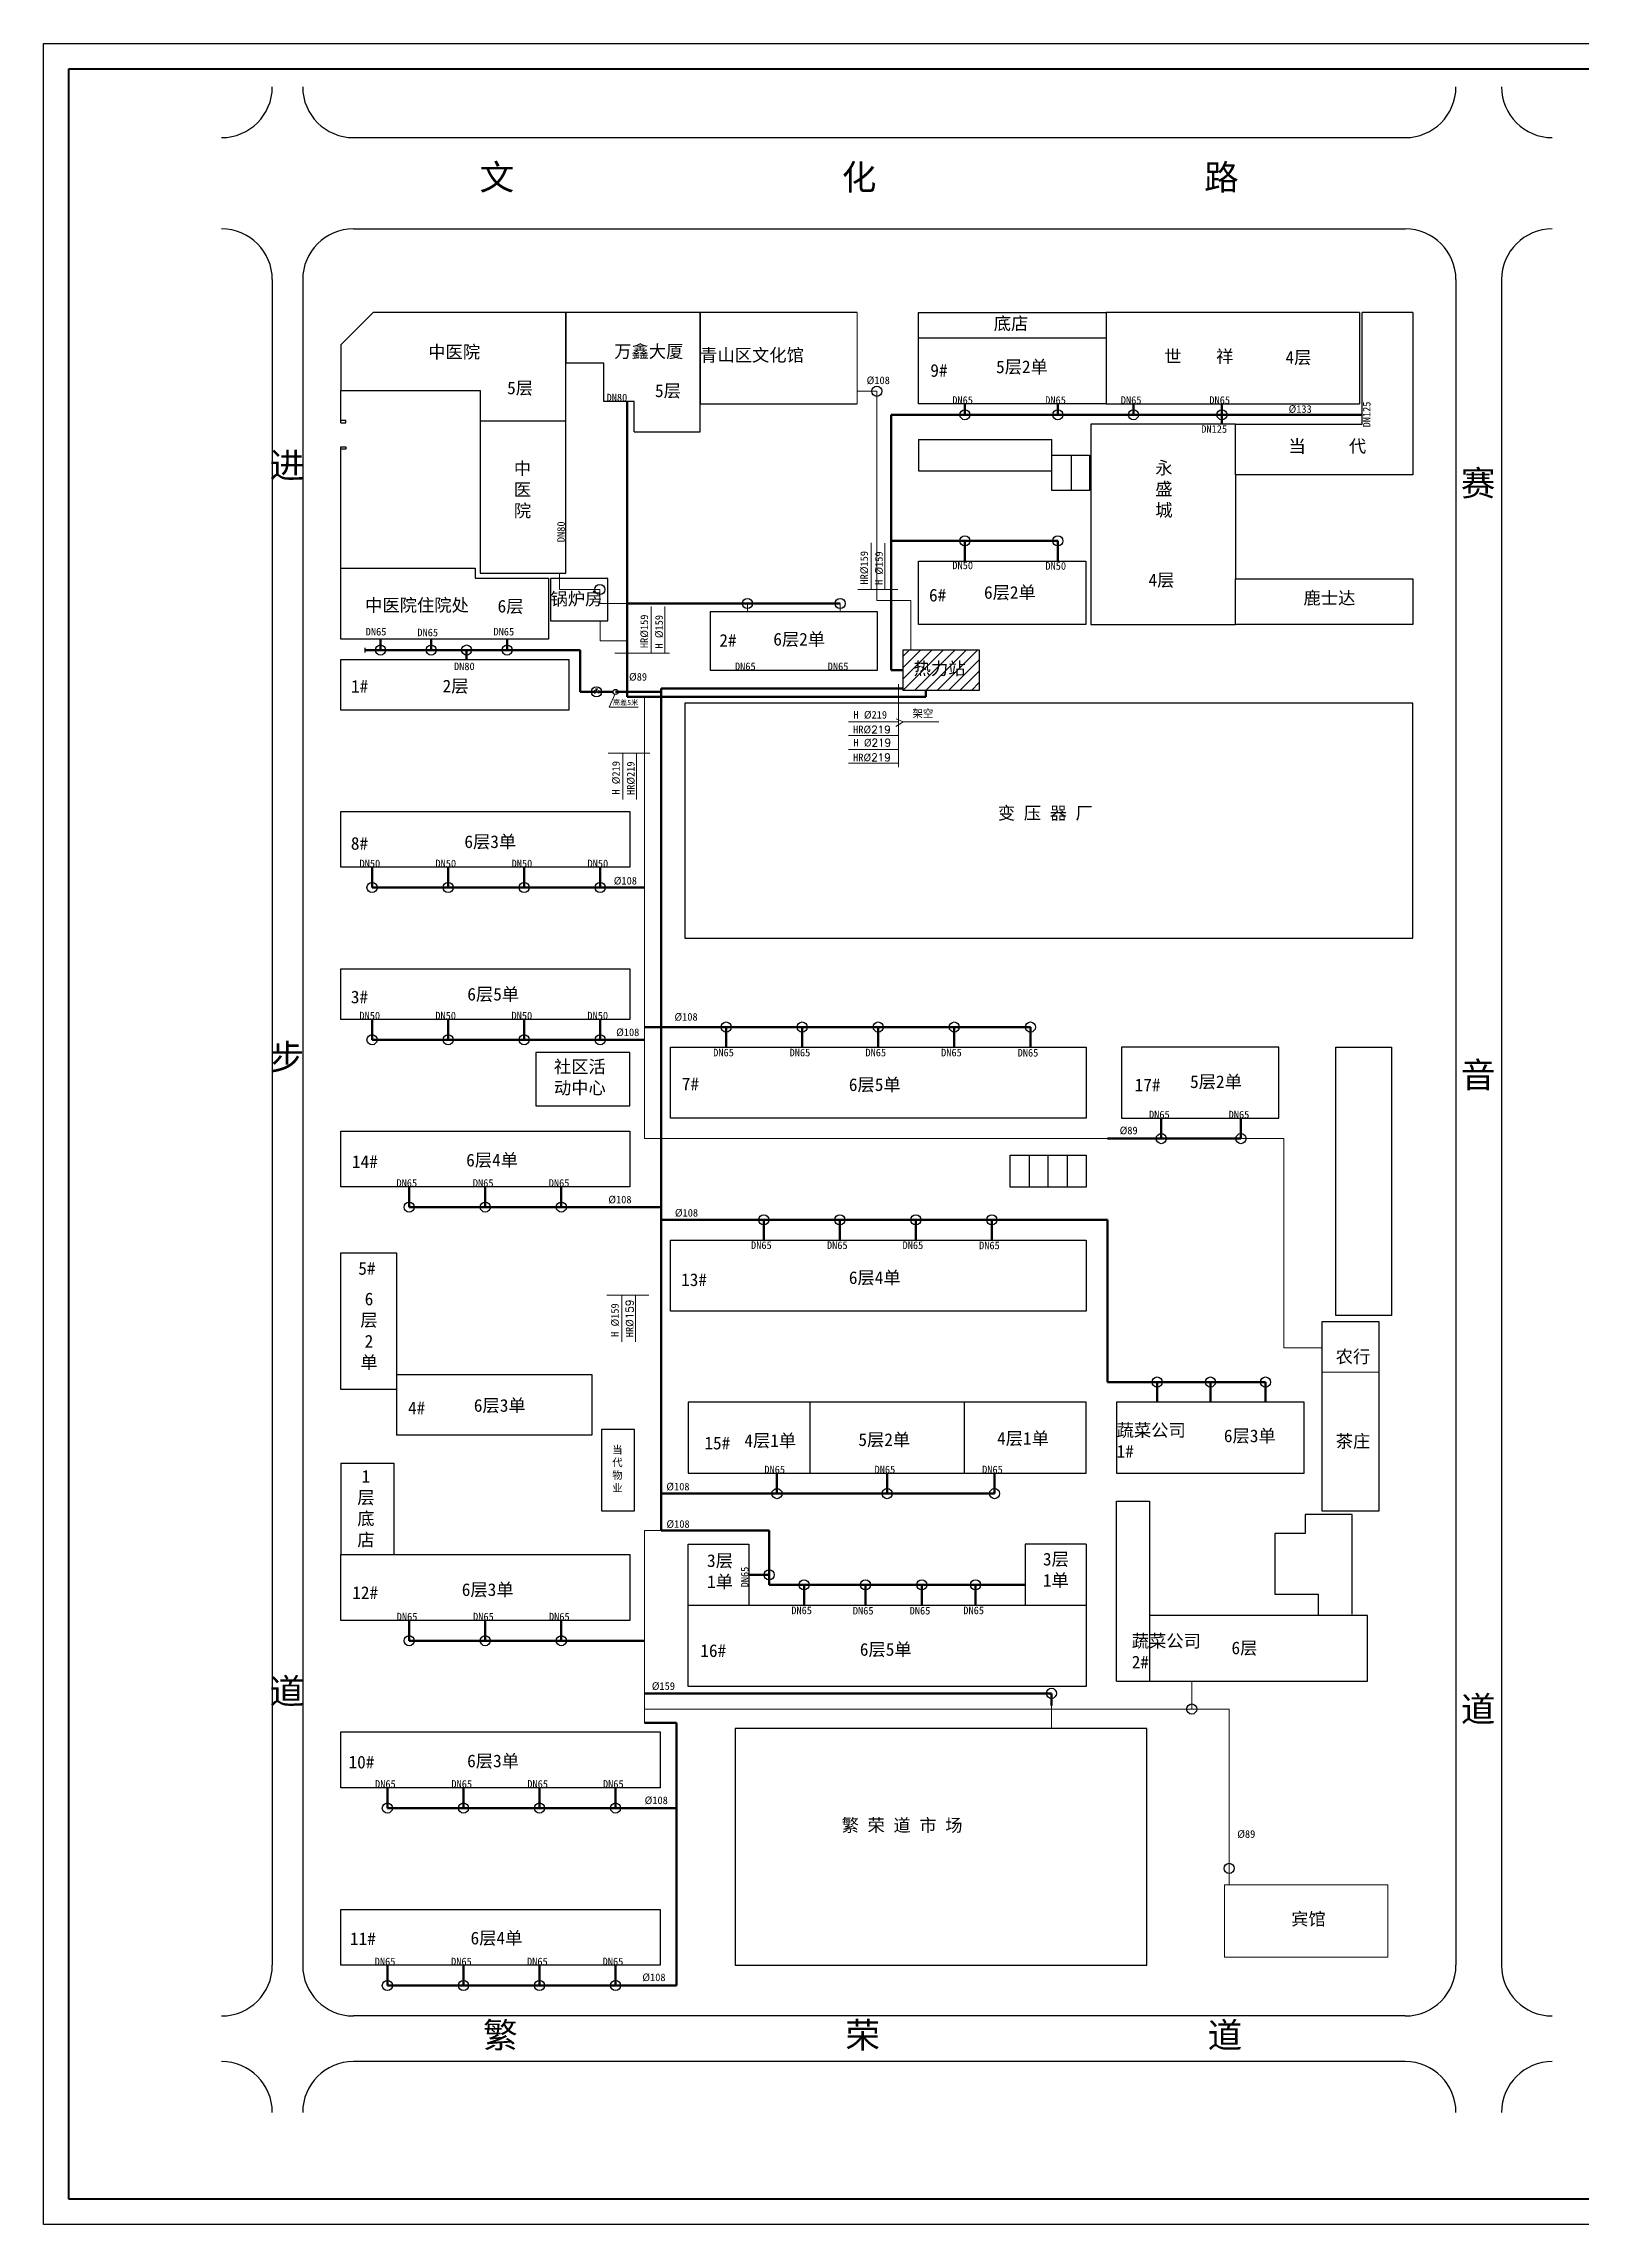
# Model space of a CAD drawing. Header units: millimetres. Extents: x 710 to 1314, y 285 to 715.
# Drawn here: x 710.2 to 1013.4, y 285.3 to 715.3 of the extents above; entities that cross this region are included whole.
import ezdxf

# ---------------------------------------------------------------- set-up
doc = ezdxf.new("R2010")
doc.units = ezdxf.units.MM
doc.linetypes.add('DASHED2', pattern=[9.525, 6.35, -3.175])
doc.layers.add('围栏', color=3, linetype='Continuous')
doc.layers.add('边线', color=1, linetype='Continuous')
doc.layers.add('标注', color=7, linetype='Continuous', lineweight=18)
doc.layers.add('管道', color=7, linetype='Continuous', lineweight=50)

msp = doc.modelspace()

# ---------------------------------------------------------------- hatches: boundary and pattern name
at = {"layer": '标注'}
h = msp.add_hatch(dxfattribs=at)
h.set_pattern_fill('ANSI31', color=256, scale=0.5, style=0)
h.paths.add_polyline_path([(894.7, 595.81), (879.7, 595.81), (879.7, 587.81), (894.7, 587.81)])
h.paths.add_polyline_path([(881.14, 594.01), (892.9, 594.01), (892.9, 589.45), (881.14, 589.45)], flags=24)

# ---------------------------------------------------------------- linework, layer by layer
at = {"lineweight": 40}
for p, q in [((715.18, 290.35), (715.18, 710.35)), ((715.18, 710.35), (1309.18, 710.35)), ((1309.18, 290.35), (715.18, 290.35))]:
    msp.add_line(p, q, dxfattribs=at)
for p, q in [((771.28, 696.81), (978.7, 696.81)), ((771.28, 678.81), (978.7, 678.81)), ((755.28, 668.81), (755.28, 336.44)), ((761.28, 668.81), (761.28, 336.44)), ((988.7, 668.81), (988.7, 336.44)), ((997.7, 668.81), (997.7, 336.44)), ((882.7, 657.31), (882.7, 662.31)), ((882.7, 662.31), (919.7, 662.31)), ((969.7, 662.31), (919.7, 662.31)), ((919.7, 662.31), (919.7, 644.31)), ((919.7, 662.31), (919.7, 657.31)), ((969.7, 662.31), (969.7, 644.31)), ((980.2, 662.31), (970.2, 662.31)), ((970.2, 640.31), (970.2, 662.31)), ((980.2, 662.31), (980.2, 630.31)), ((882.7, 644.31), (882.7, 657.31)), ((882.7, 657.31), (919.7, 657.31)), ((919.7, 644.31), (882.7, 644.31)), ((919.7, 644.31), (969.7, 644.31)), ((882.7, 637.31), (882.7, 631.11)), ((882.7, 637.31), (909.01, 637.31)), ((909.01, 627.21), (909.01, 637.31)), ((945.2, 640.31), (916.7, 640.31)), ((916.7, 640.31), (916.7, 600.81)), ((945.2, 630.31), (945.2, 640.31)), ((945.2, 640.31), (970.2, 640.31)), ((909.01, 634.21), (916.41, 634.21)), ((912.82, 634.21), (912.82, 627.21)), ((916.41, 634.21), (916.41, 627.21)), ((882.7, 631.11), (909.01, 631.11)), ((980.2, 630.31), (945.2, 630.31)), ((945.2, 630.31), (945.2, 609.81)), ((916.41, 627.21), (909.01, 627.21)), ((882.7, 613.31), (915.7, 613.31)), ((882.7, 600.81), (882.7, 613.31)), ((915.7, 613.31), (915.7, 600.81)), ((945.2, 609.81), (980.2, 609.81)), ((945.2, 600.81), (945.2, 609.81)), ((980.2, 609.81), (980.2, 600.81)), ((874.65, 603.31), (841.65, 603.31)), ((874.65, 591.81), (874.65, 603.31)), ((915.7, 600.81), (882.7, 600.81)), ((916.7, 600.81), (945.2, 600.81)), ((980.2, 600.81), (945.2, 600.81)), ((879.7, 595.81), (894.7, 595.81)), ((879.7, 587.81), (879.7, 595.81)), ((894.7, 595.81), (894.7, 587.81)), ((841.65, 591.81), (874.65, 591.81)), ((894.7, 587.81), (879.7, 587.81)), ((768.78, 563.94), (825.78, 563.94)), ((768.78, 552.94), (768.78, 563.94)), ((825.78, 563.94), (825.78, 552.94)), ((825.78, 552.94), (768.78, 552.94)), ((768.78, 532.94), (825.78, 532.94)), ((768.78, 522.94), (768.78, 532.94)), ((825.78, 532.94), (825.78, 522.94)), ((825.78, 522.94), (768.78, 522.94)), ((825.78, 516.42), (807.28, 516.42)), ((807.28, 516.42), (807.28, 505.92)), ((825.78, 505.92), (825.78, 516.42)), ((833.78, 503.44), (833.78, 517.44)), ((833.78, 517.44), (915.78, 517.44)), ((915.78, 517.44), (915.78, 503.44)), ((922.78, 517.44), (922.78, 503.44)), ((953.78, 517.44), (922.78, 517.44)), ((953.78, 503.44), (953.78, 517.44)), ((965.01, 464.58), (965.01, 517.44)), ((965.01, 517.44), (976.01, 517.44)), ((976.01, 517.44), (976.01, 464.58)), ((807.28, 505.92), (825.78, 505.92)), ((915.78, 503.44), (833.78, 503.44)), ((922.78, 503.44), (953.78, 503.44)), ((900.78, 489.87), (900.78, 496.17)), ((900.78, 496.17), (915.78, 496.17)), ((904.58, 489.87), (904.58, 496.17)), ((908.28, 489.87), (908.28, 496.17)), ((912.08, 489.87), (912.08, 496.17)), ((915.78, 496.17), (915.78, 489.87)), ((915.78, 489.87), (900.78, 489.87)), ((768.78, 476.94), (779.78, 476.94)), ((768.78, 449.94), (768.78, 476.94)), ((779.78, 476.94), (779.78, 449.94)), ((976.01, 464.58), (965.01, 464.58)), ((962.29, 425.98), (962.29, 463.36)), ((962.29, 463.36), (973.49, 463.36)), ((973.49, 463.36), (973.49, 425.98)), ((779.78, 452.94), (779.78, 440.94)), ((779.78, 452.94), (818.28, 452.94)), ((818.28, 452.94), (818.28, 440.94)), ((779.78, 449.94), (768.78, 449.94)), ((818.28, 440.94), (779.78, 440.94)), ((826.73, 442.05), (820.23, 442.05)), ((820.23, 442.05), (820.23, 426.05)), ((826.73, 426.05), (826.73, 442.05)), ((820.23, 426.05), (826.73, 426.05)), ((973.49, 425.98), (962.29, 425.98)), ((978.7, 326.44), (771.28, 326.44)), ((978.7, 317.44), (771.28, 317.44))]:
    msp.add_line(p, q)
at = {"color": 0}
for p, q in [((775.15, 662.31), (768.78, 655.94)), ((813.15, 662.31), (775.15, 662.31)), ((839.65, 662.31), (813.15, 662.31)), ((813.15, 662.31), (813.15, 652.31)), ((813.15, 640.94), (813.15, 662.31)), ((839.65, 638.81), (839.65, 662.31)), ((768.78, 655.94), (768.78, 646.94)), ((820.65, 652.31), (813.15, 652.31)), ((820.65, 644.81), (820.65, 652.31)), ((768.78, 646.94), (796.28, 646.94)), ((796.28, 646.94), (796.28, 640.94)), ((796.28, 640.94), (813.15, 640.94)), ((796.28, 640.94), (796.28, 610.94)), ((813.15, 610.94), (813.15, 640.94)), ((826.65, 644.81), (820.65, 644.81)), ((826.65, 638.81), (826.65, 644.81)), ((826.65, 638.81), (839.65, 638.81)), ((796.28, 610.94), (813.15, 610.94)), ((841.65, 603.31), (841.65, 591.81))]:
    msp.add_line(p, q, dxfattribs=at)
at = {"color": 1}
for p, q in [((768.78, 611.94), (795.28, 611.94)), ((768.78, 597.94), (768.78, 611.94)), ((795.28, 611.94), (795.28, 609.94)), ((795.28, 609.94), (809.78, 609.94)), ((809.78, 609.94), (809.78, 597.94)), ((809.78, 597.94), (768.78, 597.94)), ((768.78, 593.94), (813.78, 593.94)), ((768.78, 583.94), (768.78, 593.94)), ((773.53, 596.23), (773.53, 595.31)), ((813.78, 593.94), (813.78, 583.94)), ((819.47, 588.05), (818.99, 588.05)), ((819.23, 587.52), (819.23, 588.05)), ((813.78, 583.94), (768.78, 583.94)), ((768.78, 500.94), (825.78, 500.94)), ((768.78, 489.94), (768.78, 500.94)), ((825.78, 500.94), (825.78, 489.94)), ((825.78, 489.94), (768.78, 489.94)), ((833.78, 479.44), (915.78, 479.44)), ((833.78, 465.44), (833.78, 479.44)), ((915.78, 479.44), (915.78, 465.44)), ((915.78, 465.44), (833.78, 465.44)), ((915.78, 447.44), (837.28, 447.44)), ((837.28, 447.44), (837.28, 433.44)), ((861.28, 447.44), (861.28, 433.44)), ((891.78, 433.44), (891.78, 447.44)), ((915.78, 433.44), (915.78, 447.44)), ((958.78, 447.44), (921.78, 447.44)), ((921.78, 447.44), (921.78, 433.44)), ((958.78, 433.44), (958.78, 447.44)), ((768.78, 435.44), (768.78, 417.44)), ((768.78, 435.44), (779.28, 435.44)), ((779.28, 435.44), (779.28, 417.44)), ((837.28, 433.44), (915.78, 433.44)), ((921.78, 433.44), (958.78, 433.44)), ((921.78, 392.44), (921.78, 427.94)), ((921.78, 427.94), (928.28, 427.94)), ((928.28, 427.94), (928.28, 392.44)), ((958.96, 421.6), (952.96, 421.6)), ((952.96, 421.6), (952.96, 409.6)), ((968.23, 425.32), (958.96, 425.32)), ((958.96, 425.32), (958.96, 421.6)), ((968.23, 405.65), (968.23, 425.32)), ((768.78, 417.44), (825.78, 417.44)), ((768.78, 404.44), (768.78, 417.44)), ((825.78, 417.44), (825.78, 404.44)), ((837.28, 407.44), (837.28, 419.44)), ((837.28, 419.44), (849.28, 419.44)), ((849.28, 419.44), (849.28, 407.44)), ((915.78, 419.44), (903.78, 419.44)), ((903.78, 419.44), (903.78, 407.44)), ((915.78, 419.44), (915.78, 391.44)), ((952.96, 409.6), (958.96, 409.6)), ((958.96, 409.6), (961.52, 409.6)), ((961.52, 409.6), (961.52, 405.44)), ((825.78, 404.44), (768.78, 404.44)), ((837.28, 391.44), (837.28, 407.44)), ((837.28, 407.44), (915.78, 407.44)), ((971.28, 405.44), (928.28, 405.44)), ((971.28, 392.44), (971.28, 405.44)), ((915.78, 391.44), (837.28, 391.44)), ((921.78, 392.44), (928.28, 392.44)), ((928.28, 392.44), (971.28, 392.44)), ((768.78, 382.44), (831.78, 382.44)), ((768.78, 371.44), (768.78, 382.44)), ((831.78, 382.44), (831.78, 371.44)), ((831.78, 371.44), (768.78, 371.44)), ((768.78, 347.44), (831.78, 347.44)), ((768.78, 336.44), (768.78, 347.44)), ((831.78, 347.44), (831.78, 336.44)), ((831.78, 336.44), (768.78, 336.44))]:
    msp.add_line(p, q, dxfattribs=at)
at = {"color": 0}
msp.add_lwpolyline([(810.14, 601.54), (821.48, 601.54), (821.48, 609.87), (810.14, 609.87)], close=True, dxfattribs=at)
at = {"color": 1}
for points in [[(819.23, 587.52), (818.79, 587.78), (818.79, 587.27)], [(819.23, 587.52), (819.67, 587.78), (819.67, 587.27)]]:
    msp.add_lwpolyline(points, close=True, dxfattribs=at)
at = {"color": 6}
msp.add_circle((874.5, 646.8), 1, dxfattribs=at)
for centre in [(891.87, 642.17), (910.18, 642.17), (925.09, 642.17), (942.56, 642.17), (891.87, 617.31), (910.18, 617.31), (867.28, 604.94), (774.95, 548.94), (789.95, 548.94), (804.95, 548.94), (819.95, 548.94), (844.78, 521.44), (859.78, 521.44), (874.78, 521.44), (889.78, 521.44), (904.78, 521.44), (774.95, 518.94), (789.95, 518.94), (804.95, 518.94), (819.95, 518.94), (930.6, 499.44), (946.3, 499.44)]:
    msp.add_circle(centre, 1)
at = {"color": 0}
for centre in [(819.87, 607.72), (848.97, 604.94)]:
    msp.add_circle(centre, 1, dxfattribs=at)
at = {"color": 1}
for centre, radius in [((776.61, 595.78), 1), ((786.61, 595.78), 1), ((793.61, 595.78), 1), ((801.61, 595.78), 1), ((819.23, 587.52), 1), ((822.98, 587.52), 0.5), ((782.28, 485.94), 1), ((797.28, 485.94), 1), ((812.28, 485.94), 1), ((852.19, 483.44), 1), ((867.19, 483.44), 1), ((882.19, 483.44), 1), ((897.19, 483.44), 1), ((929.78, 451.44), 1), ((940.28, 451.44), 1), ((951.13, 451.44), 1), ((854.81, 429.44), 1), ((876.53, 429.44), 1), ((897.72, 429.44), 1), ((853.28, 413.44), 1), ((860.14, 411.44), 1), ((872.24, 411.44), 1), ((883.35, 411.44), 1), ((893.95, 411.44), 1), ((782.28, 400.44), 1), ((797.28, 400.44), 1), ((812.28, 400.44), 1), ((908.92, 390.06), 1), ((936.59, 386.96), 1), ((777.98, 367.44), 1), ((792.98, 367.44), 1), ((807.98, 367.44), 1), ((822.98, 367.44), 1), ((943.97, 355.55), 1), ((777.98, 332.44), 1), ((792.98, 332.44), 1), ((807.98, 332.44), 1), ((822.98, 332.44), 1)]:
    msp.add_circle(centre, radius, dxfattribs=at)
for centre, start, end in [((745.28, 706.81), 270, 360), ((771.28, 706.81), 180, 270), ((978.7, 706.81), 270, 0), ((1007.7, 706.81), 180, 270), ((745.28, 668.81), 0, 90), ((771.28, 668.81), 90, 180), ((978.7, 668.81), 0, 90), ((1007.7, 668.81), 90, 180), ((745.28, 336.44), 270, 0), ((771.28, 336.44), 180, 270), ((978.7, 336.44), 270, 360), ((1007.7, 336.44), 180, 270), ((745.28, 307.44), 0, 90), ((771.28, 307.44), 90, 180), ((978.7, 307.44), 0, 90), ((1007.7, 307.44), 90, 180)]:
    msp.add_arc(centre, 10, start, end)
at = {"layer": '围栏', "color": 6}
for p, q in [((870.6, 662.31), (839.65, 662.31)), ((839.65, 644.31), (870.6, 644.31))]:
    msp.add_line(p, q, dxfattribs=at)
at = {"layer": '围栏', "color": 0}
for p, q in [((839.65, 662.31), (839.65, 644.31)), ((882.7, 644.31), (882.7, 662.31))]:
    msp.add_line(p, q, dxfattribs=at)
at = {"layer": '围栏'}
for p, q in [((768.78, 640.56), (768.78, 646.94)), ((769.78, 641.06), (768.78, 641.06)), ((769.78, 640.56), (769.78, 641.06)), ((768.78, 640.56), (769.78, 640.56)), ((768.78, 611.94), (768.78, 635.87)), ((768.78, 635.87), (769.78, 635.87)), ((769.78, 635.37), (768.78, 635.37)), ((769.78, 635.87), (769.78, 635.37)), ((980.2, 585.29), (836.64, 585.29)), ((836.64, 585.29), (836.64, 538.98)), ((980.2, 538.98), (980.2, 585.29)), ((836.64, 538.98), (980.2, 538.98))]:
    msp.add_line(p, q, dxfattribs=at)
at = {"layer": '围栏', "color": 1}
for p, q in [((846.57, 383.11), (846.57, 336.44)), ((927.73, 383.11), (846.57, 383.11)), ((927.73, 336.44), (927.73, 383.11)), ((846.57, 336.44), (927.73, 336.44))]:
    msp.add_line(p, q, dxfattribs=at)
at = {"layer": '标注', "color": 6}
for p, q in [((870.6, 662.31), (870.6, 644.31)), ((874.5, 646.8), (870.6, 646.8)), ((874.5, 605.52), (874.5, 644.31)), ((881.19, 605.52), (874.5, 605.52)), ((881.19, 595.81), (881.19, 605.52))]:
    msp.add_line(p, q, dxfattribs=at)
at = {"layer": '标注'}
for p, q in [((874.5, 644.31), (874.5, 646.8)), ((873.37, 607.72), (873.37, 616.89)), ((876.08, 607.72), (876.08, 616.86)), ((811.95, 607.72), (811.95, 610.94)), ((819.87, 607.72), (811.95, 607.72)), ((819.87, 607.72), (819.87, 604.94)), ((878.63, 607.72), (870.73, 607.72)), ((819.87, 604.94), (821.48, 604.94)), ((825.28, 604.94), (821.48, 604.94)), ((848.97, 604.94), (848.97, 603.31)), ((867.28, 604.94), (867.28, 603.31)), ((819.93, 597.56), (819.93, 601.54)), ((825.28, 597.56), (819.93, 597.56)), ((825.28, 597.56), (825.28, 597.56)), ((828.65, 499.44), (828.65, 586.54)), ((878.75, 572.67), (878.75, 589.04)), ((868.92, 581.64), (878.75, 581.64)), ((879.66, 581.63), (878.25, 580.69)), ((879.66, 581.63), (878.33, 582.21)), ((879.66, 581.63), (886.7, 581.63)), ((868.92, 578.94), (878.75, 578.94)), ((829.73, 575.47), (821.49, 575.47)), ((824.42, 566.29), (824.42, 575.47)), ((827.12, 566.29), (827.12, 575.47)), ((868.92, 576.14), (878.75, 576.14)), ((868.92, 573.44), (878.75, 573.44)), ((919.99, 499.44), (828.65, 499.44)), ((946.3, 499.44), (954.79, 499.44)), ((954.79, 499.44), (954.79, 458.21)), ((829.52, 468.55), (821.28, 468.55)), ((824.22, 459.37), (824.22, 468.55)), ((826.92, 459.37), (826.92, 468.55)), ((954.79, 458.21), (962.29, 458.21)), ((962.29, 453.41), (973.49, 453.41))]:
    msp.add_line(p, q, dxfattribs=at)
at = {"layer": '标注', "color": 0}
for p, q in [((830, 595.18), (830, 604.36)), ((832.71, 595.18), (832.71, 604.33)), ((833.6, 595.18), (822.83, 595.18))]:
    msp.add_line(p, q, dxfattribs=at)
at = {"layer": '标注', "color": 1}
for p, q in [((822.86, 587.04), (821.7, 584.54)), ((821.7, 584.54), (827.43, 584.54)), ((831.98, 422.18), (828.65, 422.18)), ((828.65, 422.18), (828.65, 386.96)), ((936.59, 386.96), (936.59, 392.44)), ((908.92, 390.06), (908.92, 383.11)), ((828.65, 386.96), (828.65, 386.96)), ((828.65, 386.96), (936.59, 386.96)), ((828.65, 386.96), (828.65, 384.26)), ((936.59, 386.96), (943.97, 386.96)), ((943.97, 386.96), (943.97, 352.29))]:
    msp.add_line(p, q, dxfattribs=at)
msp.add_lwpolyline([(943.08, 352.29), (975.26, 352.29), (975.26, 338.02), (943.08, 338.02)], close=True, dxfattribs=at)
at = {"layer": '管道', "color": 0}
msp.add_line((825.28, 644.81), (825.28, 586.54), dxfattribs=at)
at = {"layer": '管道'}
for p, q in [((877.35, 591.81), (877.35, 642.17)), ((877.35, 642.17), (970.2, 642.17)), ((891.87, 644.31), (891.87, 642.17)), ((910.18, 644.31), (910.18, 642.17)), ((925.09, 642.17), (925.09, 644.31)), ((942.56, 640.31), (942.56, 644.31)), ((910.18, 617.31), (877.35, 617.31)), ((891.87, 617.31), (891.87, 613.31)), ((910.18, 617.31), (910.18, 613.31)), ((867.28, 604.94), (825.28, 604.94)), ((879.7, 591.81), (877.35, 591.81)), ((884.16, 586.54), (825.28, 586.54)), ((884.16, 587.81), (884.16, 586.54)), ((774.95, 552.94), (774.95, 548.94)), ((789.95, 552.94), (789.95, 548.94)), ((804.95, 552.94), (804.95, 548.94)), ((819.95, 552.94), (819.95, 548.94)), ((774.95, 548.94), (828.65, 548.94)), ((774.95, 522.94), (774.95, 518.94)), ((789.95, 522.94), (789.95, 518.94)), ((804.95, 522.94), (804.95, 518.94)), ((819.95, 522.94), (819.95, 518.94)), ((904.78, 521.44), (828.65, 521.44)), ((844.78, 517.44), (844.78, 521.44)), ((859.78, 517.44), (859.78, 521.44)), ((874.78, 517.44), (874.78, 521.44)), ((889.78, 517.44), (889.78, 521.44)), ((904.78, 517.44), (904.78, 521.44)), ((774.95, 518.94), (828.65, 518.94)), ((930.6, 503.44), (930.6, 499.44)), ((946.3, 503.44), (946.3, 499.44)), ((946.3, 499.44), (919.99, 499.44))]:
    msp.add_line(p, q, dxfattribs=at)
at = {"layer": '管道', "color": 1}
for p, q in [((776.61, 595.78), (776.61, 597.94)), ((786.61, 595.78), (786.61, 597.94)), ((801.61, 595.78), (801.61, 597.94)), ((793.61, 595.78), (793.61, 593.94)), ((879.7, 588.16), (831.98, 588.16)), ((831.98, 588.16), (831.98, 422.18)), ((782.28, 489.94), (782.28, 485.94)), ((782.28, 485.94), (831.98, 485.94)), ((797.28, 489.94), (797.28, 485.94)), ((812.28, 489.94), (812.28, 485.94)), ((919.99, 483.44), (831.98, 483.44)), ((852.19, 479.44), (852.19, 483.44)), ((867.19, 479.44), (867.19, 483.44)), ((882.19, 479.44), (882.19, 483.44)), ((897.19, 479.44), (897.19, 483.44)), ((919.99, 451.44), (919.99, 483.44)), ((951.13, 451.44), (919.99, 451.44)), ((929.78, 447.44), (929.78, 451.44)), ((940.28, 447.44), (940.28, 451.44)), ((951.13, 447.44), (951.13, 451.44)), ((854.81, 429.44), (854.81, 433.44)), ((876.53, 429.44), (876.53, 433.44)), ((897.72, 429.44), (897.72, 433.44)), ((897.72, 429.44), (831.98, 429.44)), ((831.98, 422.18), (853.28, 422.18)), ((853.28, 422.18), (853.28, 411.44)), ((849.28, 413.44), (853.28, 413.44)), ((853.28, 411.44), (893.95, 411.44)), ((860.14, 407.44), (860.14, 411.44)), ((872.24, 407.44), (872.24, 411.44)), ((883.35, 407.44), (883.35, 411.44)), ((893.95, 407.44), (893.95, 411.44)), ((893.95, 411.44), (903.78, 411.44)), ((782.28, 404.44), (782.28, 400.44)), ((797.28, 404.44), (797.28, 400.44)), ((812.28, 404.44), (812.28, 400.44)), ((782.28, 400.44), (828.65, 400.44)), ((828.65, 390.06), (908.92, 390.06)), ((908.92, 390.06), (908.92, 387.63)), ((828.65, 384.26), (834.98, 384.26)), ((834.98, 384.26), (834.98, 332.44)), ((777.98, 371.44), (777.98, 367.44)), ((792.98, 371.44), (792.98, 367.44)), ((807.98, 371.44), (807.98, 367.44)), ((822.98, 371.44), (822.98, 367.44)), ((777.98, 367.44), (834.98, 367.44)), ((777.98, 336.44), (777.98, 332.44)), ((792.98, 336.44), (792.98, 332.44)), ((807.98, 336.44), (807.98, 332.44)), ((822.98, 336.44), (822.98, 332.44)), ((777.98, 332.44), (834.98, 332.44))]:
    msp.add_line(p, q, dxfattribs=at)
at = {"layer": '管道', "color": 1, "ltscale": 0.5}
for p, q in [((815.97, 595.78), (773.61, 595.78)), ((815.97, 587.52), (815.97, 595.78)), ((822.48, 587.52), (819.67, 587.52)), ((831.98, 587.52), (822.98, 587.52))]:
    msp.add_line(p, q, dxfattribs=at)
at = {"layer": '管道', "color": 1, "linetype": 'DASHED2', "ltscale": 0.5}
msp.add_line((818.79, 587.52), (815.97, 587.52), dxfattribs=at)
at = {"layer": '边线'}
for p, q in [((710.18, 715.35), (1314.18, 715.35)), ((710.18, 285.35), (710.18, 715.35)), ((1314.18, 285.35), (710.18, 285.35))]:
    msp.add_line(p, q, dxfattribs=at)

# ---------------------------------------------------------------- texts
at = {"layer": '标注'}
for s, insert, char_height, width, attachment_point in [('{\\fSimSun|b0|i0|c134|p54;文                   化                   路}', (796.15, 691.51), 5, 161.5383, 1), ('{\\fSimSun|b0|i0|c134|p54;底店}', (897.55, 661.42), 2.5, 15.0166, 1), ('{\\fSimSun|b0|i0|c134|p54;世    祥}', (931.18, 654.92), 2.5, 27.4539, 1), ('4{\\fSimSun|b0|i0|c134|p54;层}', (955.09, 654.72), 2.5, 9.5941, 1), ('9#', (885.05, 652.15), 2.5, 4.9251, 1), ('5{\\fSimSun|b0|i0|c134|p54;层}2{\\fSimSun|b0|i0|c134|p54;单}', (898.01, 652.87), 2.5, 21.4463, 1), ('DN65', (889.37, 645.81), 1.5, 6.3469, 1), ('DN65', (907.7, 645.81), 1.5, 6.3469, 1), ('DN65', (922.61, 645.81), 1.5, 6.3469, 1), ('DN65', (940.07, 645.81), 1.5, 6.3469, 1), ('%%C133', (955.69, 644.05), 1.5, 9.9494, 1), ('DN125', (938.47, 640.11), 1.5, 7.2813, 1), ('{\\fSimSun|b0|i0|c134|p54;当     代}', (955.68, 637.23), 2.5, 18.0074, 1), ('{\\fSimSun|b0|i0|c134|p54;进\\P\\P\\P\\P\\P\\P\\P\\P\\P\\P\\P\\P\\P\\P步\\P\\P\\P\\P\\P\\P\\P\\P\\P\\P\\P\\P\\P\\P\\P道}', (754.74, 634.69), 5, 6.2168, 1), ('{\\fSimSun|b0|i0|c134|p54;赛\\P\\P\\P\\P\\P\\P\\P\\P\\P\\P\\P\\P\\P\\P音\\P\\P\\P\\P\\P\\P\\P\\P\\P\\P\\P\\P\\P\\P\\P道}', (989.66, 631.17), 5, 6.2168, 1), ('DN50', (889.39, 613.22), 1.5, 6.3469, 1), ('DN50', (907.74, 613.11), 1.5, 6.3469, 1), ('4{\\fSimSun|b0|i0|c134|p54;层}', (928.08, 610.83), 2.5, 9.5941, 1), ('6#', (884.79, 607.85), 2.5, 4.9251, 1), ('6{\\fSimSun|b0|i0|c134|p54;层}2{\\fSimSun|b0|i0|c134|p54;单}', (895.63, 608.38), 2.5, 21.4463, 1), ('{\\fSimSun|b0|i0|c134|p54;鹿士达}', (958.63, 607.29), 2.5, 14.0222, 1), ('6{\\fSimSun|b0|i0|c134|p54;层}2{\\fSimSun|b0|i0|c134|p54;单}', (854.08, 599.16), 2.5, 21.4463, 1), ('{\\fSimSun|b0|i0|c134|p54;热力站}', (881.76, 593.38), 2.5, 13.8938, 1), ('DN65', (864.81, 593.31), 1.5, 6.3469, 1), ('HR%%C{\\Ftxt.shx|c1;219}', (869.82, 580.86), 1.5, 11.9811, 1), ('H %%C219', (869.9, 583.76), 1.5, 11.8997, 1), ('{\\fSimSun|b0|i0|c134|p54;架空}', (881.54, 584.01), 1.5, 10.7434, 1), ('H %%C{\\Ftxt.shx|c1;219}', (869.9, 578.26), 1.5, 11.8997, 1), ('HR%%C{\\Ftxt.shx|c1;219}', (869.82, 575.35), 1.5, 11.9811, 1), ('{\\fSimSun|b0|i0|c134|p54;变 压 器 厂}', (898.36, 564.89), 2.5, 34.2698, 1), ('6{\\fSimSun|b0|i0|c134|p54;层}3{\\fSimSun|b0|i0|c134|p54;单}', (793.16, 559.24), 2.5, 21.4463, 1), ('8#', (770.77, 558.9), 2.5, 4.9251, 1), ('DN50', (772.48, 554.44), 1.5, 6.3469, 1), ('DN50', (787.45, 554.44), 1.5, 6.3469, 1), ('DN50', (802.47, 554.44), 1.5, 6.3469, 1), ('DN50', (817.44, 554.44), 1.5, 6.3469, 1), ('%%C108', (822.62, 551.04), 1.5, 9.9494, 1), ('6{\\fSimSun|b0|i0|c134|p54;层}5{\\fSimSun|b0|i0|c134|p54;单}', (793.74, 529.17), 2.5, 21.4463, 1), ('3#', (770.77, 528.62), 2.5, 4.9251, 1), ('DN50', (772.46, 524.44), 1.5, 6.3469, 1), ('DN50', (787.43, 524.44), 1.5, 6.3469, 1), ('DN50', (802.45, 524.44), 1.5, 6.3469, 1), ('DN50', (817.42, 524.44), 1.5, 6.3469, 1), ('%%C108', (823.09, 521.16), 1.5, 9.9494, 1), ('%%C108', (834.59, 524.2), 1.5, 9.9494, 1), ('DN65', (842.23, 517.16), 1.5, 6.3469, 1), ('DN65', (857.29, 517.16), 1.5, 6.3469, 1), ('DN65', (872.25, 517.16), 1.5, 6.3469, 1), ('DN65', (887.17, 517.16), 1.5, 6.3469, 1), ('DN65', (902.26, 517.12), 1.5, 6.3469, 1), ('{\\fSimSun|b0|i0|c134|p54;社区活\\P动中心}', (810.82, 514.88), 2.5, 16.2769, 1), ('5{\\fSimSun|b0|i0|c134|p54;层}2{\\fSimSun|b0|i0|c134|p54;单}', (936.27, 511.91), 2.5, 21.4463, 1), ('7#', (836.04, 511.48), 2.5, 4.9251, 1), ('6{\\fSimSun|b0|i0|c134|p54;层}5{\\fSimSun|b0|i0|c134|p54;单}', (868.98, 511.33), 2.5, 21.4463, 1), ('17#', (925.35, 511.27), 2.5, 4.9251, 1), ('DN65', (928.17, 504.94), 1.5, 6.3469, 1), ('DN65', (943.87, 504.94), 1.5, 6.3469, 1), ('%%C89', (922.38, 501.8), 1.5, 9.9336, 1), ('5#', (772.24, 475.09), 2.5, 4.9251, 1), ('6\\P{\\fSimSun|b0|i0|c134|p54;层}\\P2\\P{\\fSimSun|b0|i0|c134|p54;单}', (774.35, 461.44), 2.5, 4.9783, 5), ('{\\fSimSun|b0|i0|c134|p2;农行}\\P\\P\\P\\P{\\fSimSun|b0|i0|c134|p2;茶庄}', (964.99, 457.71), 2.5, 21.4463, 1), ('4#', (782.05, 447.58), 2.5, 4.9251, 1), ('6{\\fSimSun|b0|i0|c134|p54;层}3{\\fSimSun|b0|i0|c134|p54;单}', (795.03, 448.08), 2.5, 21.4463, 1), ('{\\fSimSun|b0|i0|c134|p54;当代物业}', (822.32, 438.82), 1.5, 3.1492, 1), ('{\\fSimSun|b0|i0|c134|p54;繁                   荣                   道}', (796.85, 325.16), 5, 161.5383, 1)]:
    msp.add_mtext(s, dxfattribs=dict(at, insert=insert, char_height=char_height, width=width, attachment_point=attachment_point))
at = {"layer": '标注', "color": 0, "attachment_point": 1}
for s, insert, char_height, width in [('{\\fSimSun|b0|i0|c134|p54;中医院}', (786.03, 655.8), 2.5, 18.85), ('{\\fSimSun|b0|i0|c134|p54;万鑫大厦}', (822.71, 655.92), 2.5, 13.8599), ('5{\\fSimSun|b0|i0|c134|p54;层}', (801.59, 648.71), 2.5, 5.8477), ('DN80', (821.2, 646.31), 1.5, 6.3469), ('5{\\fSimSun|b0|i0|c134|p54;层}', (830.75, 648.15), 2.5, 5.8477), ('{\\fSimSun|b0|i0|c134|p54;中医院}', (802.92, 632.84), 2.5, 0.7854), ('{\\fSimSun|b0|i0|c134|p2;锅炉房}', (810.14, 607.13), 2.5, 15.1968), ('2#', (843.44, 598.92), 2.5, 4.9251), ('%%C89', (825.63, 591.25), 1.5, 9.9336), ('DN65', (846.52, 593.31), 1.5, 6.3469)]:
    msp.add_mtext(s, dxfattribs=dict(at, insert=insert, char_height=char_height, width=width))
at = {"layer": '标注', "color": 6, "attachment_point": 1}
for s, insert, char_height, width in [('{\\fSimSun|b0|i0|c134|p54;青山区文化馆}', (839.65, 655.18), 2.5, 23.008), ('%%C108', (872.49, 649.71), 1.5, 9.9336)]:
    msp.add_mtext(s, dxfattribs=dict(at, insert=insert, char_height=char_height, width=width))
at = {"layer": '标注', "char_height": 1.5, "attachment_point": 1, "rotation": 90}
for s, insert, width in [('DN125', (970.35, 639.67), 3.133), ('HR%%C159', (871.25, 608.69), 11.8997), ('H %%C159', (874.16, 608.61), 11.9811), ('H %%C219', (822.3, 567.27), 11.8997), ('HR%%C219', (825.21, 567.19), 11.9811), ('H %%C159', (822.1, 460.35), 11.8997), ('HR%%C{\\Ftxt.shx|c1;159}', (825, 460.27), 11.9811)]:
    msp.add_mtext(s, dxfattribs=dict(at, insert=insert, width=width))
at = {"layer": '标注', "insert": (929.41, 632.95), "char_height": 2.5, "attachment_point": 1}
msp.add_mtext('{\\fSimSun|b0|i0|c134|p54;永\\P盛\\P城}', dxfattribs=at)
at = {"layer": '标注', "color": 0, "char_height": 1.5, "attachment_point": 1, "rotation": 90}
for s, insert, width in [('DN80', (811.46, 617.05), 3.133), ('HR%%C159', (827.88, 596.16), 11.8997), ('H %%C159', (830.79, 596.08), 11.9811)]:
    msp.add_mtext(s, dxfattribs=dict(at, insert=insert, width=width))
at = {"layer": '标注', "color": 1}
for s, insert, char_height, width, attachment_point in [('{\\fSimSun|b0|i0|c134|p54;中医院住院处}', (773.58, 605.88), 2.5, 28.051, 1), ('6{\\fSimSun|b0|i0|c134|p54;层}', (799.71, 605.67), 2.5, 5.8477, 1), ('DN65', (773.7, 600.15), 1.5, 6.3469, 1), ('DN65', (783.89, 599.99), 1.5, 6.3469, 1), ('DN65', (798.9, 600.15), 1.5, 6.3469, 1), ('1#', (770.81, 589.87), 2.5, 4.9251, 1), ('2{\\fSimSun|b0|i0|c134|p54;层}', (788.86, 589.93), 2.5, 5.8477, 1), ('DN80', (791.11, 593.31), 1.5, 6.3469, 1), ('{\\fSimSun|b0|i0|c134|p54;高差5米}', (822.46, 585.94), 1, 10.7434, 1), ('14#', (771, 496.16), 2.5, 4.9251, 1), ('6{\\fSimSun|b0|i0|c134|p54;层}4{\\fSimSun|b0|i0|c134|p54;单}', (793.52, 496.46), 2.5, 21.4463, 1), ('DN65', (779.77, 491.44), 1.5, 6.3469, 1), ('DN65', (794.83, 491.44), 1.5, 6.3469, 1), ('DN65', (809.8, 491.44), 1.5, 6.3469, 1), ('%%C108', (821.55, 488.18), 1.5, 9.9494, 1), ('%%C108', (834.67, 485.57), 1.5, 9.9494, 1), ('DN65', (849.69, 479.17), 1.5, 6.3469, 1), ('DN65', (864.66, 479.17), 1.5, 6.3469, 1), ('DN65', (879.57, 479.17), 1.5, 6.3469, 1), ('DN65', (894.66, 479.13), 1.5, 6.3469, 1), ('6{\\fSimSun|b0|i0|c134|p54;层}4{\\fSimSun|b0|i0|c134|p54;单}', (868.98, 473.28), 2.5, 21.4463, 1), ('13#', (835.9, 472.87), 2.5, 4.9251, 1), ('{\\fSimSun|b0|i0|c134|p54;蔬菜公司1#}', (921.78, 443.19), 2.5, 15.7582, 1), ('15#', (840.49, 440.66), 2.5, 4.9251, 1), ('4{\\fSimSun|b0|i0|c134|p54;层}1{\\fSimSun|b0|i0|c134|p54;单}', (848.37, 441.16), 2.5, 21.4463, 1), ('5{\\fSimSun|b0|i0|c134|p54;层}2{\\fSimSun|b0|i0|c134|p54;单}', (870.86, 441.33), 2.5, 21.4463, 1), ('4{\\fSimSun|b0|i0|c134|p54;层}1{\\fSimSun|b0|i0|c134|p54;单}', (898.21, 441.57), 2.5, 21.4463, 1), ('6{\\fSimSun|b0|i0|c134|p54;层}3{\\fSimSun|b0|i0|c134|p54;单}', (942.94, 442.08), 2.5, 21.4463, 1), ('DN65', (852.32, 434.94), 1.5, 6.3469, 1), ('DN65', (874.05, 434.94), 1.5, 6.3469, 1), ('DN65', (895.26, 434.94), 1.5, 6.3469, 1), ('1{\\fSimSun|b0|i0|c134|p54;层底店}', (773.75, 426.46), 2.5, 3.7699, 5), ('%%C108', (832.99, 431.58), 1.5, 9.9494, 1), ('%%C108', (833.01, 424.2), 1.5, 9.9494, 1), ('3{\\fSimSun|b0|i0|c134|p54;层\\P}1{\\fSimSun|b0|i0|c134|p54;单}', (843.57, 414.01), 2.5, 6.6841, 5), ('3{\\fSimSun|b0|i0|c134|p54;层\\P}1{\\fSimSun|b0|i0|c134|p54;单}', (909.81, 414.3), 2.5, 6.6841, 5), ('12#', (771.05, 411.16), 2.5, 4.9251, 1), ('6{\\fSimSun|b0|i0|c134|p54;层}3{\\fSimSun|b0|i0|c134|p54;单}', (792.65, 411.76), 2.5, 21.4463, 1), ('DN65', (779.82, 405.94), 1.5, 6.3469, 1), ('DN65', (794.88, 405.94), 1.5, 6.3469, 1), ('DN65', (809.84, 405.94), 1.5, 6.3469, 1), ('DN65', (857.62, 407.17), 1.5, 6.3469, 1), ('DN65', (869.77, 407.11), 1.5, 6.3469, 1), ('DN65', (880.97, 407.11), 1.5, 6.3469, 1), ('DN65', (891.55, 407.17), 1.5, 6.3469, 1), ('6{\\fSimSun|b0|i0|c134|p54;层}5{\\fSimSun|b0|i0|c134|p54;单}', (871.15, 399.97), 2.5, 21.4463, 1), ('{\\fSimSun|b0|i0|c134|p54;蔬菜公司2#}', (924.76, 401.63), 2.5, 15.7582, 1), ('6{\\fSimSun|b0|i0|c134|p54;层}', (944.44, 400.27), 2.5, 13.2211, 1), ('16#', (839.69, 399.73), 2.5, 4.9251, 1), ('%%C159', (830.12, 392.25), 1.5, 9.9494, 1), ('10#', (770.31, 377.75), 2.5, 4.9251, 1), ('6{\\fSimSun|b0|i0|c134|p54;层}3{\\fSimSun|b0|i0|c134|p54;单}', (793.71, 377.99), 2.5, 21.4463, 1), ('DN65', (775.54, 372.94), 1.5, 6.3469, 1), ('DN65', (790.6, 372.94), 1.5, 6.3469, 1), ('DN65', (805.57, 372.94), 1.5, 6.3469, 1), ('DN65', (820.49, 372.94), 1.5, 6.3469, 1), ('%%C108', (828.71, 369.72), 1.5, 9.9494, 1), ('{\\fSimSun|b0|i0|c134|p54;繁 荣 道 市 场}', (867.55, 365.3), 2.5, 45.3658, 1), ('%%C89', (945.58, 363.07), 1.5, 9.9494, 1), ('{\\fSimSun|b0|i0|c134|p54;宾馆}', (956.21, 346.82), 2.5, 45.3658, 1), ('11#', (770.61, 342.92), 2.5, 4.9251, 1), ('6{\\fSimSun|b0|i0|c134|p54;层}4{\\fSimSun|b0|i0|c134|p54;单}', (794.38, 343.06), 2.5, 21.4463, 1), ('DN65', (775.48, 337.94), 1.5, 6.3469, 1), ('DN65', (790.54, 337.94), 1.5, 6.3469, 1), ('DN65', (805.51, 337.94), 1.5, 6.3469, 1), ('DN65', (820.42, 337.94), 1.5, 6.3469, 1), ('%%C108', (828.26, 334.82), 1.5, 9.9494, 1)]:
    msp.add_mtext(s, dxfattribs=dict(at, insert=insert, char_height=char_height, width=width, attachment_point=attachment_point))
at = {"layer": '标注', "color": 1, "insert": (847.7, 410.95), "char_height": 1.5, "width": 3.133, "attachment_point": 1, "rotation": 90}
msp.add_mtext('DN65', dxfattribs=at)

doc.saveas('drawing.dxf')
